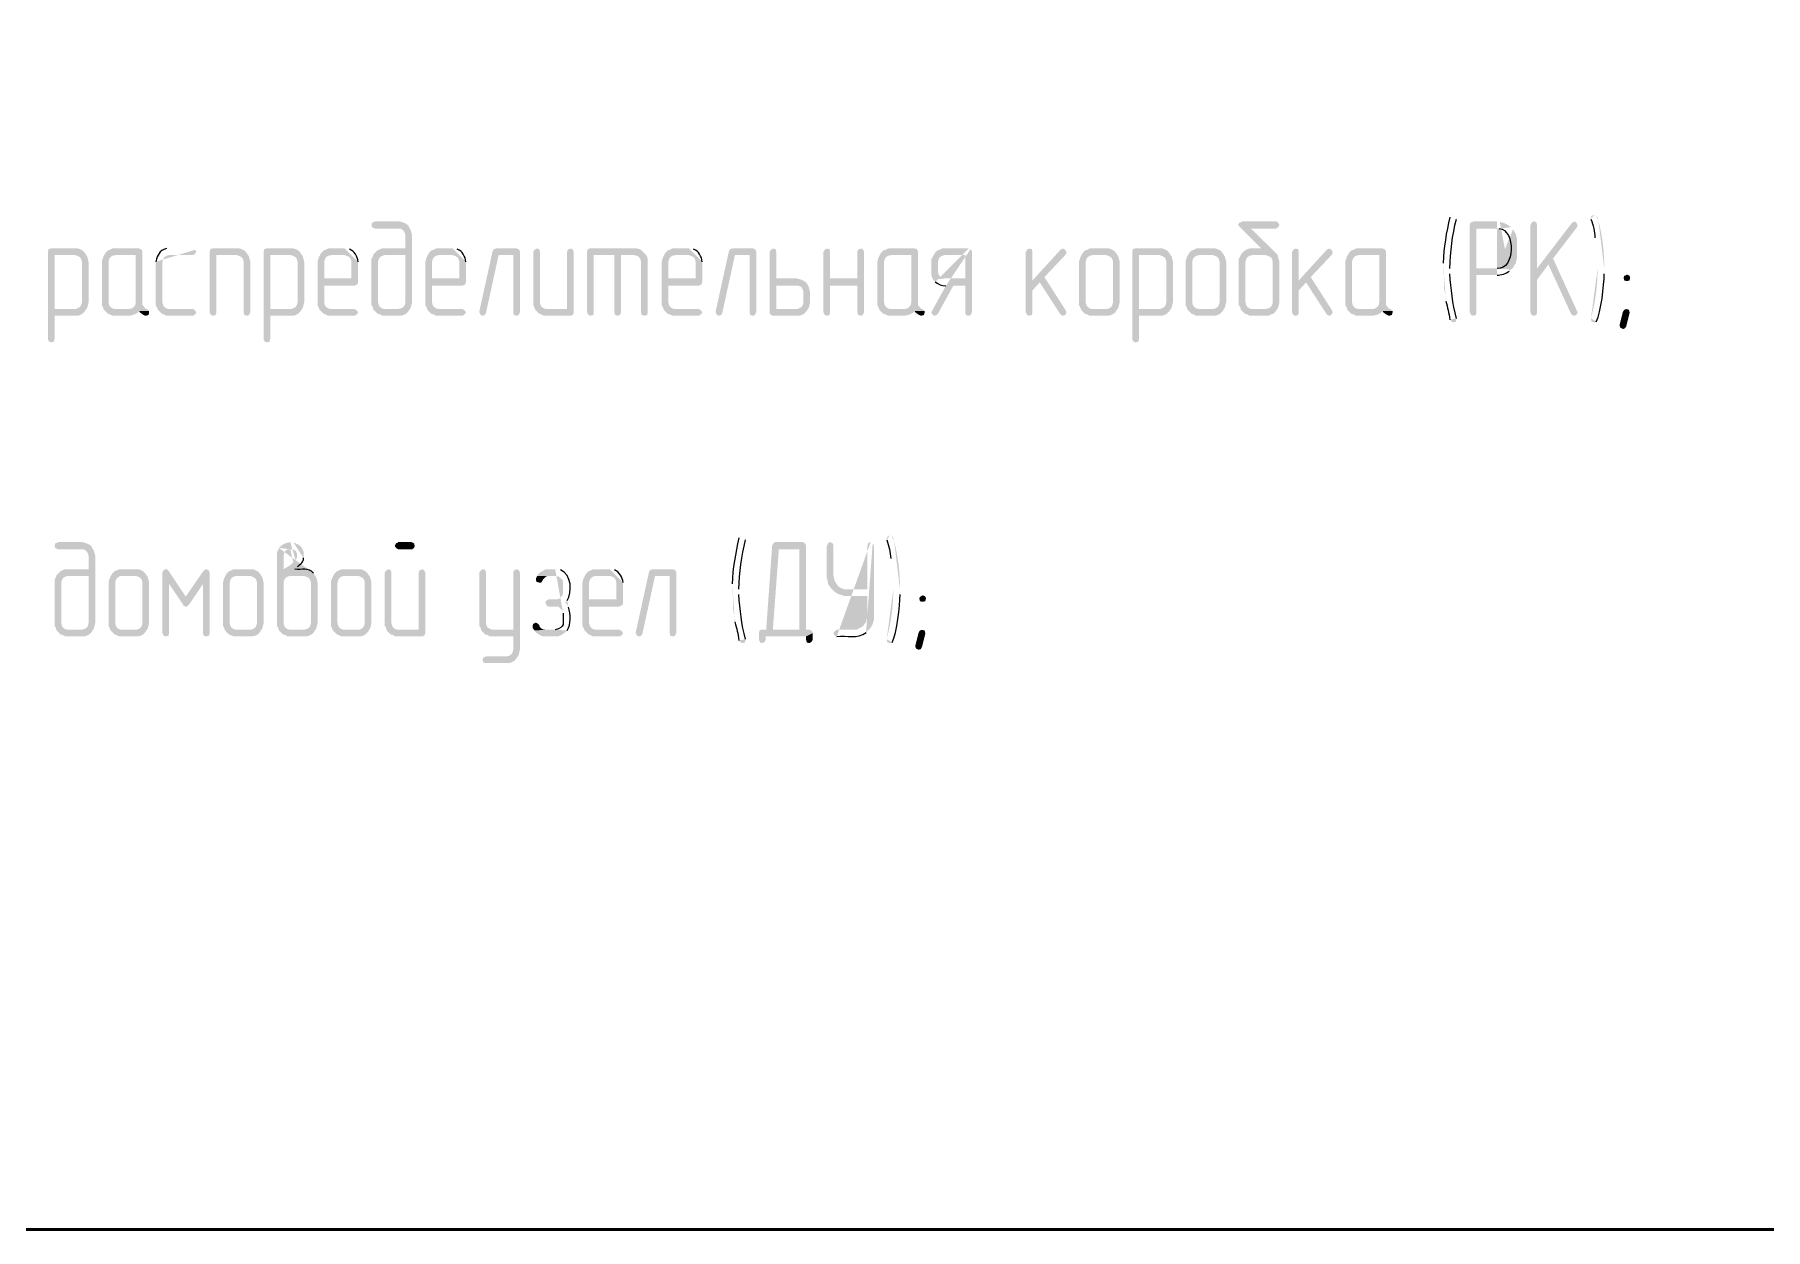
# Model space of a CAD drawing. Header units: millimetres. Extents: x -211 to 10565, y -2293 to 2244.
# Drawn here: x 4847.7 to 4902.7, y -767.1 to -729.1 of the extents above; entities that cross this region are included whole.
import ezdxf

# ---------------------------------------------------------------- set-up
doc = ezdxf.new("R2010")
doc.units = ezdxf.units.MM
doc.layers.add('PDF _Геометрия', color=7, linetype='Continuous')
doc.layers.add('PDF _Сплошная заливка', color=7, linetype='Continuous')

msp = doc.modelspace()

# ---------------------------------------------------------------- hatches: boundary and pattern name
at = {"layer": 'PDF _Сплошная заливка', "transparency": 33554559}
h = msp.add_hatch(color=256, dxfattribs=at)
h.paths.add_polyline_path([(4892.813, -734.87), (4892.75, -734.912), (4892.707, -734.955)], flags=0)
h.paths.add_polyline_path([(4892.496, -736.415), (4892.496, -736.584), (4892.517, -736.838), (4892.517, -737.198), (4892.559, -737.409), (4892.559, -737.451), (4892.58, -737.536), (4892.58, -737.621)], flags=0)
h.paths.add_polyline_path([(4892.707, -738.213), (4892.771, -738.277), (4892.813, -738.298), (4892.898, -738.277), (4892.919, -738.192), (4892.919, -738.171)], flags=0)
h.paths.add_polyline_path([(4892.707, -736.753), (4892.707, -736.584)], flags=0)
h.paths.add_polyline_path([(4892.919, -735.018), (4892.919, -734.976), (4892.898, -734.912)], flags=0)
h = msp.add_hatch(color=256, dxfattribs=at)
h.paths.add_polyline_path([(4897.299, -734.87), (4897.214, -734.912), (4897.193, -734.976), (4897.193, -735.018)], flags=0)
h.paths.add_polyline_path([(4897.32, -735.611), (4897.341, -735.695), (4897.362, -735.801)], flags=0)
h.paths.add_polyline_path([(4897.362, -735.801, 0.000994), (4897.405, -736.33)], flags=0)
h.paths.add_polyline_path([(4897.405, -736.33), (4897.405, -736.584)], flags=0)
h.paths.add_polyline_path([(4897.193, -738.171, 0.064629), (4897.405, -736.584)], flags=0)
h.paths.add_polyline_path([(4897.193, -738.171), (4897.193, -738.192), (4897.214, -738.277), (4897.299, -738.298), (4897.362, -738.277)], flags=0)
h.paths.add_polyline_path([(4897.616, -736.753), (4897.616, -736.584)], flags=0)
h.paths.add_polyline_path([(4897.616, -736.584, 0.064039), (4897.426, -735.039)], flags=0)
h.paths.add_polyline_path([(4897.426, -735.039), (4897.405, -734.955), (4897.341, -734.891)], flags=0)
for points in [[(4859.274, -735.082), (4858.533, -735.082), (4858.533, -735.103), (4858.448, -735.124), (4858.427, -735.208), (4858.448, -735.272), (4858.533, -735.314), (4859.358, -735.314), (4859.443, -735.378), (4859.485, -735.441), (4859.506, -735.526), (4859.506, -735.949), (4858.766, -735.949), (4858.702, -735.97), (4858.618, -736.013), (4858.491, -736.14), (4859.506, -736.161), (4859.506, -737.663), (4859.485, -737.748), (4859.443, -737.811), (4859.358, -737.854), (4859.274, -737.875), (4858.851, -737.875), (4858.491, -737.896), (4858.618, -738.023), (4858.702, -738.044), (4858.766, -738.086), (4859.38, -738.086), (4859.443, -738.065), (4859.528, -738.023), (4859.591, -737.959), (4859.676, -737.832), (4859.697, -737.748), (4859.718, -737.663), (4859.718, -735.526), (4859.697, -735.441), (4859.676, -735.357), (4859.633, -735.293), (4859.591, -735.208), (4859.528, -735.166), (4859.443, -735.124), (4859.38, -735.103)], [(4887.184, -735.082), (4886.105, -735.082), (4886.105, -735.103), (4886.02, -735.124), (4885.978, -735.187), (4885.999, -735.23), (4886.719, -735.949), (4886.338, -735.949), (4886.274, -735.97), (4886.19, -736.013), (4886.126, -736.076), (4886.063, -736.14), (4886.042, -736.203), (4885.999, -736.288), (4885.999, -737.748), (4886.042, -737.811), (4886.063, -737.896), (4886.423, -737.875), (4886.338, -737.854), (4886.274, -737.811), (4886.232, -737.748), (4886.211, -737.663), (4886.211, -736.372), (4886.232, -736.288), (4886.274, -736.224), (4886.338, -736.182), (4886.423, -736.161), (4886.846, -736.161), (4887.227, -736.14), (4887.163, -736.076), (4886.38, -735.314), (4887.184, -735.314), (4887.248, -735.272), (4887.29, -735.208), (4887.248, -735.124)], [(4895.373, -735.082), (4895.31, -735.124), (4895.268, -735.208), (4895.268, -737.98), (4895.31, -738.065), (4895.373, -738.086), (4895.458, -738.065), (4895.479, -737.98), (4895.479, -735.187), (4895.458, -735.124)], [(4896.664, -735.082), (4896.643, -735.103), (4896.58, -735.145), (4895.479, -736.584), (4895.479, -736.944), (4895.839, -736.457), (4895.987, -736.266), (4896.749, -735.272), (4896.77, -735.208), (4896.728, -735.124)], [(4849.011, -735.949), (4848.228, -735.949), (4848.164, -735.97), (4848.143, -736.055), (4848.143, -738.848), (4848.186, -738.912), (4848.249, -738.933), (4848.334, -738.912), (4848.355, -738.827), (4848.355, -738.086), (4849.096, -738.086), (4849.159, -738.065), (4849.244, -738.023), (4849.307, -737.959), (4849.349, -737.896), (4848.355, -737.875), (4848.355, -736.161), (4849.011, -736.161), (4849.349, -736.14), (4849.307, -736.076), (4849.244, -736.013), (4849.159, -735.97), (4849.096, -735.949)], [(4851.042, -735.949), (4850.196, -735.949), (4850.111, -735.991), (4850.048, -736.013), (4849.984, -736.076), (4849.942, -736.14), (4850.937, -736.161), (4850.937, -737.663), (4850.915, -737.748), (4850.873, -737.811), (4850.81, -737.854), (4850.725, -737.875), (4850.281, -737.875), (4851.296, -737.875), (4851.233, -737.854), (4851.19, -737.79), (4851.148, -737.748), (4851.148, -736.034), (4851.106, -735.97)], [(4854.153, -735.949), (4853.37, -735.949), (4853.306, -735.97), (4853.285, -736.055), (4853.285, -737.98), (4853.328, -738.065), (4853.391, -738.086), (4853.476, -738.065), (4853.497, -737.98), (4853.497, -736.161), (4854.153, -736.161), (4854.491, -736.14), (4854.449, -736.076), (4854.386, -736.013), (4854.301, -735.97), (4854.238, -735.949)], [(4855.867, -735.949), (4855.084, -735.949), (4855.02, -735.97), (4854.999, -736.055), (4854.999, -738.848), (4855.042, -738.912), (4855.105, -738.933), (4855.19, -738.912), (4855.211, -738.827), (4855.211, -738.086), (4855.952, -738.086), (4856.015, -738.065), (4856.1, -738.023), (4856.163, -737.959), (4856.205, -737.896), (4855.211, -737.875), (4855.211, -736.161), (4855.867, -736.161), (4856.205, -736.14), (4856.163, -736.076), (4856.1, -736.013), (4856.015, -735.97), (4855.952, -735.949)], [(4863.04, -735.949), (4862.384, -735.949), (4862.321, -735.97), (4862.278, -736.034), (4861.855, -737.959), (4861.855, -737.98), (4861.898, -738.065), (4861.961, -738.086), (4862.025, -738.065), (4862.067, -738.002), (4862.469, -736.161), (4862.934, -736.161), (4863.146, -736.055), (4863.146, -736.034), (4863.104, -735.97)], [(4863.146, -736.055), (4862.934, -736.161), (4862.934, -737.98), (4862.956, -738.065), (4863.04, -738.086), (4863.104, -738.065), (4863.146, -737.98)], [(4863.675, -735.949), (4863.612, -735.991), (4863.569, -736.055), (4863.569, -737.748), (4863.612, -737.832), (4863.633, -737.896), (4863.992, -737.875), (4863.908, -737.854), (4863.844, -737.811), (4863.802, -737.748), (4863.781, -737.663), (4863.781, -736.055), (4863.76, -735.97)], [(4864.754, -735.949), (4864.67, -735.991), (4864.648, -736.055), (4864.648, -737.875), (4863.992, -737.875), (4863.633, -737.896), (4863.76, -738.023), (4863.823, -738.044), (4863.908, -738.086), (4864.775, -738.086), (4864.839, -738.044), (4864.86, -737.98), (4864.86, -736.055), (4864.818, -735.97)], [(4866.786, -735.949), (4865.368, -735.949), (4865.304, -735.97), (4865.283, -736.055), (4865.283, -737.98), (4865.326, -738.065), (4865.389, -738.086), (4865.474, -738.065), (4865.495, -737.98), (4865.495, -736.161), (4866.786, -736.161), (4867.145, -736.14), (4867.082, -736.076), (4867.018, -736.013), (4866.955, -735.97), (4866.87, -735.949)], [(4870.552, -735.949), (4869.896, -735.949), (4869.833, -735.97), (4869.79, -736.034), (4869.367, -737.959), (4869.367, -737.98), (4869.41, -738.065), (4869.473, -738.086), (4869.537, -738.065), (4869.579, -738.002), (4869.981, -736.161), (4870.446, -736.161), (4870.658, -736.055), (4870.658, -736.034), (4870.616, -735.97)], [(4870.658, -736.055), (4870.446, -736.161), (4870.446, -737.98), (4870.468, -738.065), (4870.552, -738.086), (4870.616, -738.065), (4870.658, -737.98)], [(4871.187, -735.949), (4871.124, -735.991), (4871.081, -736.055), (4871.081, -738.002), (4871.124, -738.065), (4871.187, -738.086), (4872.012, -738.086), (4872.097, -738.065), (4872.182, -738.023), (4872.245, -737.959), (4872.287, -737.896), (4871.293, -737.875), (4871.293, -737.134), (4871.949, -737.134), (4872.287, -737.092), (4872.245, -737.028), (4872.182, -736.986), (4872.097, -736.944), (4872.033, -736.922), (4871.949, -736.901), (4871.293, -736.901), (4871.293, -736.055), (4871.272, -735.97)], [(4872.901, -735.949), (4872.838, -735.991), (4872.795, -736.055), (4872.795, -737.98), (4872.838, -738.065), (4872.901, -738.086), (4872.986, -738.065), (4873.007, -737.98), (4873.007, -737.134), (4873.874, -737.134), (4873.007, -736.901), (4873.007, -736.055), (4872.986, -735.97)], [(4873.98, -735.949), (4873.896, -735.991), (4873.874, -736.055), (4873.874, -736.901), (4873.007, -736.901), (4873.874, -737.134), (4873.874, -737.98), (4873.896, -738.065), (4873.98, -738.086), (4874.044, -738.065), (4874.086, -737.98), (4874.086, -736.055), (4874.044, -735.97)], [(4875.694, -735.949), (4874.848, -735.949), (4874.763, -735.991), (4874.7, -736.013), (4874.636, -736.076), (4874.594, -736.14), (4875.588, -736.161), (4875.588, -737.663), (4875.567, -737.748), (4875.525, -737.811), (4875.461, -737.854), (4875.377, -737.875), (4874.932, -737.875), (4875.948, -737.875), (4875.885, -737.854), (4875.842, -737.79), (4875.8, -737.748), (4875.8, -736.034), (4875.758, -735.97)], [(4879.334, -735.949), (4879.27, -735.991), (4879.228, -736.055), (4879.228, -737.98), (4879.27, -738.065), (4879.334, -738.086), (4879.418, -738.065), (4879.44, -737.98), (4879.44, -737.282), (4879.672, -737.028), (4879.44, -736.965), (4879.44, -736.055), (4879.418, -735.97)], [(4880.413, -735.949), (4880.328, -735.991), (4879.44, -736.965), (4879.672, -737.028), (4880.328, -738.044), (4880.349, -738.065), (4880.413, -738.086), (4880.476, -738.065), (4880.519, -737.98), (4880.498, -737.917), (4879.82, -736.859), (4880.498, -736.14), (4880.519, -736.055), (4880.476, -735.991)], [(4881.788, -735.949), (4881.259, -735.949), (4881.175, -735.991), (4881.111, -736.013), (4881.048, -736.076), (4881.005, -736.14), (4881.788, -736.161), (4881.852, -736.182), (4881.937, -736.224), (4881.979, -736.288), (4882, -736.372), (4882, -737.663), (4881.979, -737.748), (4881.937, -737.811), (4881.873, -737.854), (4881.788, -737.875), (4881.344, -737.875), (4880.984, -737.896), (4881.111, -738.023), (4881.175, -738.044), (4881.259, -738.086), (4881.852, -738.086), (4881.937, -738.065), (4882.021, -738.023), (4882.085, -737.959), (4882.169, -737.832), (4882.212, -737.663), (4882.212, -736.372), (4882.169, -736.203), (4882.085, -736.076), (4882.021, -736.013), (4881.937, -735.97), (4881.873, -735.949)], [(4883.481, -735.949), (4882.698, -735.949), (4882.635, -735.97), (4882.614, -736.055), (4882.614, -738.848), (4882.656, -738.912), (4882.719, -738.933), (4882.804, -738.912), (4882.825, -738.827), (4882.825, -738.086), (4883.566, -738.086), (4883.629, -738.065), (4883.714, -738.023), (4883.777, -737.959), (4883.82, -737.896), (4882.825, -737.875), (4882.825, -736.161), (4883.481, -736.161), (4883.82, -736.14), (4883.777, -736.076), (4883.714, -736.013), (4883.629, -735.97), (4883.566, -735.949)], [(4885.174, -735.949), (4884.645, -735.949), (4884.56, -735.991), (4884.497, -736.013), (4884.433, -736.076), (4884.391, -736.14), (4885.174, -736.161), (4885.238, -736.182), (4885.322, -736.224), (4885.365, -736.288), (4885.386, -736.372), (4885.386, -737.663), (4885.365, -737.748), (4885.322, -737.811), (4885.259, -737.854), (4885.174, -737.875), (4884.73, -737.875), (4884.37, -737.896), (4884.497, -738.023), (4884.56, -738.044), (4884.645, -738.086), (4885.238, -738.086), (4885.322, -738.065), (4885.407, -738.023), (4885.47, -737.959), (4885.555, -737.832), (4885.576, -737.748), (4885.597, -737.663), (4885.597, -736.372), (4885.555, -736.203), (4885.47, -736.076), (4885.407, -736.013), (4885.322, -735.97), (4885.259, -735.949)], [(4887.798, -735.949), (4887.734, -735.991), (4887.692, -736.055), (4887.692, -737.98), (4887.734, -738.065), (4887.798, -738.086), (4887.883, -738.065), (4887.904, -737.98), (4887.904, -737.282), (4888.137, -737.028), (4887.904, -736.965), (4887.904, -736.055), (4887.883, -735.97)], [(4888.877, -735.949), (4888.793, -735.991), (4887.904, -736.965), (4888.137, -737.028), (4888.793, -738.044), (4888.814, -738.065), (4888.877, -738.086), (4888.941, -738.065), (4888.983, -737.98), (4888.962, -737.917), (4888.285, -736.859), (4888.962, -736.14), (4888.983, -736.055), (4888.941, -735.991)], [(4890.57, -735.949), (4889.724, -735.949), (4889.639, -735.991), (4889.575, -736.013), (4889.512, -736.076), (4889.47, -736.14), (4890.464, -736.161), (4890.464, -737.663), (4890.443, -737.748), (4890.401, -737.811), (4890.337, -737.854), (4890.253, -737.875), (4889.808, -737.875), (4890.824, -737.875), (4890.76, -737.854), (4890.718, -737.79), (4890.676, -737.748), (4890.676, -736.034), (4890.633, -735.97)], [(4849.349, -736.14), (4849.011, -736.161), (4849.074, -736.182), (4849.159, -736.224), (4849.201, -736.288), (4849.223, -736.372), (4849.223, -737.663), (4849.201, -737.748), (4849.159, -737.811), (4849.074, -737.854), (4849.011, -737.875), (4848.355, -737.875), (4849.349, -737.896), (4849.392, -737.832), (4849.434, -737.663), (4849.434, -736.372), (4849.392, -736.203)], [(4849.942, -736.14), (4849.9, -736.224), (4849.878, -736.288), (4849.857, -736.372), (4849.857, -737.748), (4849.9, -737.832), (4849.921, -737.896), (4850.048, -738.023), (4850.111, -738.044), (4850.196, -738.086), (4850.746, -738.086), (4850.831, -738.065), (4850.894, -738.044), (4850.979, -738.002), (4851.042, -737.938), (4851.36, -737.938), (4851.296, -737.875), (4850.281, -737.875), (4850.196, -737.854), (4850.132, -737.811), (4850.09, -737.748), (4850.069, -737.663), (4850.069, -736.372), (4850.09, -736.288), (4850.132, -736.224), (4850.196, -736.182), (4850.281, -736.161), (4850.937, -736.161)], [(4854.491, -736.14), (4854.153, -736.161), (4854.216, -736.182), (4854.301, -736.224), (4854.343, -736.288), (4854.364, -736.372), (4854.364, -737.98), (4854.386, -738.065), (4854.47, -738.086), (4854.534, -738.065), (4854.576, -737.98), (4854.576, -736.372), (4854.534, -736.203)], [(4856.205, -736.14), (4855.867, -736.161), (4855.93, -736.182), (4856.015, -736.224), (4856.057, -736.288), (4856.078, -736.372), (4856.078, -737.663), (4856.057, -737.748), (4856.015, -737.811), (4855.93, -737.854), (4855.867, -737.875), (4855.211, -737.875), (4856.205, -737.896), (4856.248, -737.832), (4856.29, -737.663), (4856.29, -736.372), (4856.248, -736.203)], [(4856.798, -736.14), (4856.756, -736.224), (4856.734, -736.288), (4856.713, -736.372), (4856.713, -737.748), (4856.756, -737.832), (4856.777, -737.896), (4856.904, -738.023), (4856.967, -738.044), (4857.052, -738.086), (4857.898, -738.086), (4857.962, -738.044), (4858.004, -737.98), (4857.962, -737.917), (4857.898, -737.875), (4857.137, -737.875), (4857.052, -737.854), (4856.988, -737.811), (4856.946, -737.748), (4856.925, -737.663), (4856.925, -737.134), (4857.898, -737.134), (4857.919, -737.113), (4857.983, -737.092), (4858.004, -737.007), (4856.925, -736.901), (4856.925, -736.372), (4856.946, -736.288), (4856.988, -736.224), (4857.052, -736.182), (4857.137, -736.161), (4857.581, -736.161)], [(4858.491, -736.14), (4858.47, -736.203), (4858.427, -736.288), (4858.427, -737.748), (4858.47, -737.811), (4858.491, -737.896), (4858.851, -737.875), (4858.766, -737.854), (4858.702, -737.811), (4858.66, -737.748), (4858.639, -737.663), (4858.639, -736.372), (4858.66, -736.288), (4858.702, -736.224), (4858.766, -736.182), (4858.851, -736.161), (4859.506, -736.161)], [(4860.226, -736.14), (4860.184, -736.224), (4860.162, -736.288), (4860.141, -736.372), (4860.141, -737.748), (4860.184, -737.832), (4860.205, -737.896), (4860.332, -738.023), (4860.395, -738.044), (4860.48, -738.086), (4861.326, -738.086), (4861.39, -738.044), (4861.432, -737.98), (4861.39, -737.917), (4861.326, -737.875), (4860.564, -737.875), (4860.48, -737.854), (4860.416, -737.811), (4860.374, -737.748), (4860.353, -737.663), (4860.353, -737.134), (4861.326, -737.134), (4861.347, -737.113), (4861.411, -737.092), (4861.432, -737.007), (4860.353, -736.901), (4860.353, -736.372), (4860.374, -736.288), (4860.416, -736.224), (4860.48, -736.182), (4860.564, -736.161), (4861.009, -736.161)], [(4866.362, -736.161), (4866.151, -736.161), (4866.151, -737.98), (4866.172, -738.065), (4866.257, -738.086), (4866.32, -738.065), (4866.362, -737.98)], [(4867.145, -736.14), (4866.786, -736.161), (4866.87, -736.182), (4866.934, -736.224), (4866.976, -736.288), (4866.997, -736.372), (4866.997, -737.98), (4867.018, -738.065), (4867.103, -738.086), (4867.188, -738.065), (4867.209, -737.98), (4867.209, -736.288), (4867.188, -736.203)], [(4867.738, -736.14), (4867.696, -736.224), (4867.674, -736.288), (4867.653, -736.372), (4867.653, -737.748), (4867.696, -737.832), (4867.717, -737.896), (4867.844, -738.023), (4867.907, -738.044), (4867.992, -738.086), (4868.838, -738.086), (4868.902, -738.044), (4868.944, -737.98), (4868.902, -737.917), (4868.838, -737.875), (4868.076, -737.875), (4867.992, -737.854), (4867.928, -737.811), (4867.886, -737.748), (4867.865, -737.663), (4867.865, -737.134), (4868.838, -737.134), (4868.859, -737.113), (4868.923, -737.092), (4868.944, -737.007), (4867.865, -736.901), (4867.865, -736.372), (4867.886, -736.288), (4867.928, -736.224), (4867.992, -736.182), (4868.076, -736.161), (4868.521, -736.161)], [(4874.594, -736.14), (4874.552, -736.224), (4874.53, -736.288), (4874.509, -736.372), (4874.509, -737.748), (4874.552, -737.832), (4874.573, -737.896), (4874.7, -738.023), (4874.763, -738.044), (4874.848, -738.086), (4875.398, -738.086), (4875.483, -738.065), (4875.546, -738.044), (4875.631, -738.002), (4875.694, -737.938), (4876.012, -737.938), (4875.948, -737.875), (4874.932, -737.875), (4874.848, -737.854), (4874.784, -737.811), (4874.742, -737.748), (4874.721, -737.663), (4874.721, -736.372), (4874.742, -736.288), (4874.784, -736.224), (4874.848, -736.182), (4874.932, -736.161), (4875.588, -736.161)], [(4876.308, -736.14), (4876.266, -736.224), (4876.223, -736.288), (4876.223, -736.774), (4876.244, -736.859), (4876.287, -736.944), (4876.646, -736.901), (4876.562, -736.901), (4876.498, -736.838), (4876.456, -736.774), (4876.435, -736.69), (4876.435, -736.372), (4876.456, -736.288), (4876.498, -736.224), (4876.562, -736.182), (4876.646, -736.161), (4877.302, -736.161)], [(4881.005, -736.14), (4880.963, -736.224), (4880.942, -736.288), (4880.921, -736.372), (4880.921, -737.748), (4880.963, -737.832), (4880.984, -737.896), (4881.344, -737.875), (4881.259, -737.854), (4881.196, -737.811), (4881.154, -737.748), (4881.132, -737.663), (4881.132, -736.372), (4881.154, -736.288), (4881.196, -736.224), (4881.259, -736.182), (4881.344, -736.161), (4881.788, -736.161)], [(4883.82, -736.14), (4883.481, -736.161), (4883.545, -736.182), (4883.629, -736.224), (4883.672, -736.288), (4883.693, -736.372), (4883.693, -737.663), (4883.672, -737.748), (4883.629, -737.811), (4883.545, -737.854), (4883.481, -737.875), (4882.825, -737.875), (4883.82, -737.896), (4883.862, -737.832), (4883.904, -737.663), (4883.904, -736.372), (4883.862, -736.203)], [(4884.391, -736.14), (4884.349, -736.224), (4884.328, -736.288), (4884.306, -736.372), (4884.306, -737.748), (4884.349, -737.832), (4884.37, -737.896), (4884.73, -737.875), (4884.645, -737.854), (4884.582, -737.811), (4884.539, -737.748), (4884.518, -737.663), (4884.518, -736.372), (4884.539, -736.288), (4884.582, -736.224), (4884.645, -736.182), (4884.73, -736.161), (4885.174, -736.161)], [(4887.227, -736.14), (4886.846, -736.161), (4886.93, -736.182), (4887.015, -736.224), (4887.057, -736.288), (4887.079, -736.372), (4887.079, -737.663), (4887.057, -737.748), (4887.015, -737.811), (4886.93, -737.854), (4886.846, -737.875), (4886.423, -737.875), (4886.063, -737.896), (4886.126, -737.959), (4886.19, -738.023), (4886.274, -738.044), (4886.338, -738.086), (4886.952, -738.086), (4887.015, -738.044), (4887.1, -738.023), (4887.163, -737.959), (4887.248, -737.832), (4887.29, -737.663), (4887.29, -736.372), (4887.269, -736.309), (4887.248, -736.224)], [(4889.47, -736.14), (4889.427, -736.224), (4889.406, -736.288), (4889.385, -736.372), (4889.385, -737.748), (4889.427, -737.832), (4889.448, -737.896), (4889.575, -738.023), (4889.639, -738.044), (4889.724, -738.086), (4890.274, -738.086), (4890.358, -738.065), (4890.422, -738.044), (4890.506, -738.002), (4890.57, -737.938), (4890.887, -737.938), (4890.824, -737.875), (4889.808, -737.875), (4889.724, -737.854), (4889.66, -737.811), (4889.618, -737.748), (4889.597, -737.663), (4889.597, -736.372), (4889.618, -736.288), (4889.66, -736.224), (4889.724, -736.182), (4889.808, -736.161), (4890.464, -736.161)], [(4895.987, -736.266), (4895.839, -736.457), (4896.558, -738.023), (4896.601, -738.065), (4896.664, -738.086), (4896.728, -738.065), (4896.77, -737.98), (4896.77, -737.959), (4896.749, -737.938)], [(4872.287, -737.092), (4871.949, -737.134), (4872.012, -737.134), (4872.097, -737.176), (4872.139, -737.261), (4872.16, -737.346), (4872.16, -737.663), (4872.139, -737.748), (4872.097, -737.811), (4872.012, -737.854), (4871.949, -737.875), (4871.293, -737.875), (4872.287, -737.896), (4872.33, -737.832), (4872.351, -737.748), (4872.372, -737.663), (4872.372, -737.346), (4872.351, -737.261), (4872.33, -737.176)], [(4876.689, -737.134), (4876.244, -737.938), (4876.223, -737.98), (4876.266, -738.065), (4876.329, -738.086), (4876.392, -738.065), (4876.435, -738.023), (4876.922, -737.134), (4877.302, -737.134)], [(4898.336, -736.774), (4898.272, -736.817), (4898.251, -736.817), (4898.23, -736.88), (4898.251, -736.965), (4898.336, -736.986), (4898.42, -736.965), (4898.442, -736.88), (4898.42, -736.817)], [(4851.36, -737.938), (4851.042, -737.938), (4851.063, -737.98), (4851.127, -738.023), (4851.148, -738.044), (4851.233, -738.086), (4851.254, -738.086), (4851.339, -738.065), (4851.36, -737.98)], [(4876.012, -737.938), (4875.694, -737.938), (4875.715, -737.98), (4875.779, -738.023), (4875.8, -738.044), (4875.885, -738.086), (4875.906, -738.086), (4875.99, -738.065), (4876.012, -737.98)], [(4890.887, -737.938), (4890.57, -737.938), (4890.591, -737.98), (4890.655, -738.023), (4890.676, -738.044), (4890.76, -738.086), (4890.782, -738.086), (4890.866, -738.065), (4890.887, -737.98)], [(4898.315, -737.875), (4898.251, -737.896), (4898.209, -737.959), (4898.103, -738.383), (4898.103, -738.404), (4898.124, -738.467), (4898.209, -738.51), (4898.272, -738.488), (4898.315, -738.425), (4898.42, -738.002), (4898.42, -737.98), (4898.399, -737.896)], [(4849.201, -745.281), (4848.461, -745.281), (4848.461, -745.302), (4848.376, -745.323), (4848.355, -745.408), (4848.376, -745.471), (4848.461, -745.514), (4849.286, -745.514), (4849.371, -745.577), (4849.413, -745.641), (4849.434, -745.725), (4849.434, -746.148), (4848.693, -746.148), (4848.63, -746.17), (4848.545, -746.212), (4848.482, -746.275), (4848.418, -746.339), (4849.434, -746.36), (4849.434, -747.862), (4849.413, -747.947), (4849.371, -748.011), (4849.286, -748.053), (4849.201, -748.074), (4848.778, -748.074), (4848.418, -748.095), (4848.482, -748.159), (4848.545, -748.222), (4848.63, -748.243), (4848.693, -748.286), (4849.307, -748.286), (4849.371, -748.264), (4849.455, -748.222), (4849.519, -748.159), (4849.603, -748.032), (4849.646, -747.862), (4849.646, -745.725), (4849.625, -745.641), (4849.603, -745.556), (4849.561, -745.492), (4849.519, -745.408), (4849.455, -745.365), (4849.371, -745.323), (4849.307, -745.302)], [(4859.697, -745.281), (4859.274, -745.281), (4859.274, -745.302), (4859.21, -745.323), (4859.168, -745.408), (4859.21, -745.471), (4859.274, -745.514), (4859.718, -745.514), (4859.782, -745.471), (4859.803, -745.408), (4859.782, -745.323)], [(4872.245, -745.408), (4872.033, -745.514), (4872.033, -748.074), (4870.827, -748.074), (4870.764, -748.095), (4870.743, -748.18), (4870.743, -748.391), (4870.785, -748.476), (4870.848, -748.497), (4870.933, -748.455), (4870.954, -748.391), (4870.954, -748.286), (4872.245, -748.286), (4872.457, -748.18), (4872.457, -748.159), (4872.414, -748.095), (4872.351, -748.074), (4872.245, -748.074)], [(4872.139, -745.281), (4871.272, -745.281), (4871.229, -745.302), (4871.208, -745.323), (4871.166, -745.387), (4870.975, -748.074), (4871.187, -748.074), (4871.377, -745.514), (4872.033, -745.514), (4872.245, -745.408), (4872.245, -745.387), (4872.203, -745.323)], [(4873.007, -745.281), (4872.943, -745.323), (4872.901, -745.408), (4872.901, -746.424), (4872.922, -746.487), (4872.943, -746.614), (4873.028, -746.741), (4873.091, -746.804), (4873.536, -746.783), (4873.451, -746.783), (4873.388, -746.762), (4873.303, -746.72), (4873.24, -746.656), (4873.155, -746.529), (4873.113, -746.36), (4873.113, -745.387), (4873.091, -745.323)], [(4848.418, -746.339), (4848.397, -746.402), (4848.355, -746.487), (4848.355, -747.947), (4848.397, -748.011), (4848.418, -748.095), (4848.778, -748.074), (4848.693, -748.053), (4848.63, -748.011), (4848.588, -747.947), (4848.567, -747.862), (4848.567, -746.572), (4848.588, -746.487), (4848.63, -746.424), (4848.693, -746.381), (4848.778, -746.36), (4849.434, -746.36)], [(4850.154, -746.339), (4850.111, -746.424), (4850.09, -746.487), (4850.069, -746.572), (4850.069, -747.947), (4850.111, -748.032), (4850.132, -748.095), (4850.492, -748.074), (4850.407, -748.053), (4850.344, -748.011), (4850.302, -747.947), (4850.281, -747.862), (4850.281, -746.572), (4850.302, -746.487), (4850.344, -746.424), (4850.407, -746.381), (4850.492, -746.36), (4850.937, -746.36)], [(4850.937, -746.148), (4850.407, -746.148), (4850.323, -746.191), (4850.259, -746.212), (4850.196, -746.275), (4850.154, -746.339), (4850.937, -746.36), (4851, -746.381), (4851.085, -746.424), (4851.127, -746.487), (4851.148, -746.572), (4851.148, -747.862), (4851.127, -747.947), (4851.085, -748.011), (4851.021, -748.053), (4850.937, -748.074), (4850.492, -748.074), (4850.132, -748.095), (4850.196, -748.159), (4850.259, -748.222), (4850.323, -748.243), (4850.407, -748.286), (4851, -748.286), (4851.085, -748.264), (4851.169, -748.222), (4851.233, -748.159), (4851.317, -748.032), (4851.36, -747.862), (4851.36, -746.572), (4851.317, -746.402), (4851.233, -746.275), (4851.169, -746.212), (4851.085, -746.17), (4851.021, -746.148)], [(4851.889, -746.148), (4851.825, -746.17), (4851.783, -746.254), (4851.995, -746.614), (4852.439, -747.27), (4852.524, -747.016), (4851.973, -746.191), (4851.931, -746.148)], [(4851.783, -746.254), (4851.783, -748.18), (4851.825, -748.264), (4851.889, -748.286), (4851.973, -748.264), (4851.995, -748.18), (4851.995, -746.614)], [(4853.18, -746.148), (4853.158, -746.148), (4853.095, -746.191), (4852.524, -747.016), (4852.439, -747.27), (4852.46, -747.312), (4852.524, -747.333), (4852.566, -747.333), (4852.629, -747.27), (4853.074, -746.614), (4853.285, -746.254), (4853.243, -746.17)], [(4853.285, -746.254), (4853.074, -746.614), (4853.074, -748.18), (4853.095, -748.264), (4853.18, -748.286), (4853.243, -748.264), (4853.264, -748.264), (4853.285, -748.18)], [(4853.793, -746.339), (4853.751, -746.424), (4853.73, -746.487), (4853.709, -746.572), (4853.709, -747.947), (4853.751, -748.032), (4853.772, -748.095), (4854.132, -748.074), (4854.047, -748.053), (4853.984, -748.011), (4853.941, -747.947), (4853.92, -747.862), (4853.92, -746.572), (4853.941, -746.487), (4853.984, -746.424), (4854.047, -746.381), (4854.132, -746.36), (4854.576, -746.36)], [(4854.576, -746.148), (4854.047, -746.148), (4853.962, -746.191), (4853.899, -746.212), (4853.835, -746.275), (4853.793, -746.339), (4854.576, -746.36), (4854.64, -746.381), (4854.724, -746.424), (4854.767, -746.487), (4854.788, -746.572), (4854.788, -747.862), (4854.767, -747.947), (4854.724, -748.011), (4854.661, -748.053), (4854.576, -748.074), (4854.132, -748.074), (4853.772, -748.095), (4853.835, -748.159), (4853.899, -748.222), (4853.962, -748.243), (4854.047, -748.286), (4854.64, -748.286), (4854.724, -748.264), (4854.809, -748.222), (4854.872, -748.159), (4854.957, -748.032), (4854.999, -747.862), (4854.999, -746.572), (4854.957, -746.402), (4854.872, -746.275), (4854.809, -746.212), (4854.724, -746.17), (4854.661, -746.148)], [(4856.629, -746.339), (4856.269, -746.36), (4856.354, -746.381), (4856.438, -746.424), (4856.481, -746.487), (4856.502, -746.572), (4856.502, -747.862), (4856.481, -747.947), (4856.438, -748.011), (4856.354, -748.053), (4856.269, -748.074), (4855.846, -748.074), (4855.486, -748.095), (4855.613, -748.222), (4855.698, -748.243), (4855.761, -748.286), (4856.375, -748.286), (4856.438, -748.264), (4856.523, -748.222), (4856.586, -748.159), (4856.671, -748.032), (4856.713, -747.862), (4856.713, -746.572), (4856.671, -746.402)], [(4857.221, -746.339), (4857.179, -746.424), (4857.158, -746.487), (4857.137, -746.572), (4857.137, -747.947), (4857.179, -748.032), (4857.2, -748.095), (4857.56, -748.074), (4857.475, -748.053), (4857.412, -748.011), (4857.369, -747.947), (4857.348, -747.862), (4857.348, -746.572), (4857.369, -746.487), (4857.412, -746.424), (4857.475, -746.381), (4857.56, -746.36), (4858.004, -746.36)], [(4858.004, -746.148), (4857.475, -746.148), (4857.39, -746.191), (4857.327, -746.212), (4857.263, -746.275), (4857.221, -746.339), (4858.004, -746.36), (4858.068, -746.381), (4858.152, -746.424), (4858.195, -746.487), (4858.216, -746.572), (4858.216, -747.862), (4858.195, -747.947), (4858.152, -748.011), (4858.089, -748.053), (4858.004, -748.074), (4857.56, -748.074), (4857.2, -748.095), (4857.327, -748.222), (4857.39, -748.243), (4857.475, -748.286), (4858.068, -748.286), (4858.152, -748.264), (4858.237, -748.222), (4858.3, -748.159), (4858.385, -748.032), (4858.427, -747.862), (4858.427, -746.572), (4858.385, -746.402), (4858.3, -746.275), (4858.237, -746.212), (4858.152, -746.17), (4858.089, -746.148)], [(4858.956, -746.148), (4858.893, -746.191), (4858.851, -746.254), (4858.851, -747.947), (4858.893, -748.011), (4858.914, -748.095), (4859.274, -748.074), (4859.189, -748.053), (4859.126, -748.011), (4859.083, -747.947), (4859.062, -747.862), (4859.062, -746.254), (4859.041, -746.17)], [(4860.035, -746.148), (4859.951, -746.191), (4859.93, -746.254), (4859.93, -748.074), (4859.274, -748.074), (4858.914, -748.095), (4859.041, -748.222), (4859.126, -748.243), (4859.189, -748.286), (4860.057, -748.286), (4860.12, -748.243), (4860.141, -748.18), (4860.141, -746.254), (4860.099, -746.17)], [(4861.961, -746.148), (4861.898, -746.191), (4861.855, -746.254), (4861.855, -747.947), (4861.898, -748.011), (4861.919, -748.095), (4862.278, -748.074), (4862.215, -748.053), (4862.13, -748.011), (4862.088, -747.947), (4862.067, -747.862), (4862.067, -746.254), (4862.046, -746.17)], [(4863.04, -746.148), (4862.956, -746.191), (4862.934, -746.254), (4862.934, -748.074), (4862.278, -748.074), (4861.919, -748.095), (4862.046, -748.222), (4862.13, -748.243), (4862.194, -748.286), (4862.934, -748.286), (4862.934, -748.709), (4862.913, -748.793), (4862.871, -748.857), (4862.808, -748.899), (4862.723, -748.92), (4862.067, -748.92), (4861.982, -748.963), (4861.961, -749.026), (4861.982, -749.111), (4862.067, -749.132), (4862.808, -749.132), (4862.871, -749.111), (4862.956, -749.069), (4863.019, -749.005), (4863.104, -748.878), (4863.146, -748.709), (4863.146, -746.254), (4863.104, -746.17)], [(4863.696, -746.36), (4863.654, -746.445), (4863.654, -746.487), (4863.675, -746.55), (4863.76, -746.572), (4863.823, -746.572), (4863.866, -746.508), (4863.887, -746.466), (4863.95, -746.402), (4863.971, -746.381), (4864.056, -746.36), (4864.268, -746.36)], [(4865.22, -746.339), (4865.177, -746.424), (4865.156, -746.487), (4865.135, -746.572), (4865.135, -747.947), (4865.177, -748.032), (4865.199, -748.095), (4865.326, -748.222), (4865.389, -748.243), (4865.474, -748.286), (4866.32, -748.286), (4866.384, -748.243), (4866.426, -748.18), (4866.384, -748.116), (4866.32, -748.074), (4865.558, -748.074), (4865.474, -748.053), (4865.41, -748.011), (4865.368, -747.947), (4865.347, -747.862), (4865.347, -747.333), (4866.32, -747.333), (4866.341, -747.312), (4866.405, -747.291), (4866.426, -747.206), (4865.347, -747.101), (4865.347, -746.572), (4865.368, -746.487), (4865.41, -746.424), (4865.474, -746.381), (4865.558, -746.36), (4866.003, -746.36)], [(4868.013, -746.148), (4867.357, -746.148), (4867.294, -746.17), (4867.251, -746.233), (4866.828, -748.159), (4866.828, -748.18), (4866.87, -748.264), (4866.934, -748.286), (4866.997, -748.264), (4867.04, -748.201), (4867.442, -746.36), (4867.907, -746.36), (4868.119, -746.254), (4868.119, -746.233), (4868.076, -746.17)], [(4868.119, -746.254), (4867.907, -746.36), (4867.907, -748.18), (4867.928, -748.264), (4868.013, -748.286), (4868.076, -748.264), (4868.119, -748.18)], [(4875.948, -746.974), (4875.885, -747.016), (4875.863, -747.016), (4875.842, -747.079), (4875.863, -747.164), (4875.948, -747.185), (4876.033, -747.164), (4876.054, -747.079), (4876.033, -747.016)], [(4863.654, -747.841), (4863.569, -747.884), (4863.548, -747.947), (4863.548, -748.011), (4863.612, -748.095), (4863.95, -748.074), (4863.908, -748.074), (4863.823, -748.032), (4863.781, -747.989), (4863.76, -747.926), (4863.717, -747.884)], [(4872.457, -748.18), (4872.245, -748.286), (4872.245, -748.391), (4872.266, -748.476), (4872.351, -748.497), (4872.414, -748.455), (4872.457, -748.391)], [(4875.927, -748.074), (4875.863, -748.095), (4875.821, -748.159), (4875.715, -748.582), (4875.715, -748.603), (4875.737, -748.667), (4875.821, -748.709), (4875.885, -748.688), (4875.927, -748.624), (4876.033, -748.201), (4876.033, -748.18), (4876.012, -748.095)]]:
    msp.add_hatch(color=256, dxfattribs=at).paths.add_polyline_path(points)
h = msp.add_hatch(color=256, dxfattribs=at)
h.paths.add_polyline_path([(4894.21, -735.082), (4893.448, -735.082), (4893.427, -735.103), (4893.363, -735.124), (4893.342, -735.208), (4893.342, -737.98), (4893.384, -738.065), (4893.448, -738.086), (4893.532, -738.065), (4893.554, -737.98), (4893.554, -736.796), (4894.21, -736.796)], flags=0)
h.paths.add_polyline_path([(4894.59, -736.669), (4894.654, -736.605), (4893.554, -736.584), (4893.554, -735.314), (4894.21, -735.314), (4894.654, -735.272), (4894.59, -735.23), (4894.527, -735.187), (4894.442, -735.145), (4894.379, -735.124), (4894.294, -735.103)], flags=0)
h = msp.add_hatch(color=256, dxfattribs=at)
h.paths.add_polyline_path([(4894.654, -735.272), (4894.21, -735.314), (4894.273, -735.314)], flags=0)
h.paths.add_polyline_path([(4894.21, -736.584), (4893.554, -736.584), (4894.654, -736.605), (4894.717, -736.563), (4894.76, -736.478), (4894.802, -736.415), (4894.844, -736.245), (4894.844, -735.653), (4894.802, -735.484), (4894.76, -735.42), (4894.717, -735.335)], flags=0)
h = msp.add_hatch(color=256, dxfattribs=at)
h.paths.add_polyline_path([(4852.756, -735.949), (4851.91, -735.949)], flags=0)
h.paths.add_polyline_path([(4851.571, -736.372), (4851.571, -737.748), (4851.614, -737.832), (4851.635, -737.896), (4851.698, -737.959), (4851.762, -738.023), (4851.825, -738.044), (4851.91, -738.086), (4852.756, -738.086), (4852.82, -738.044), (4852.862, -737.98), (4852.82, -737.917), (4852.756, -737.875), (4851.995, -737.875), (4851.91, -737.854), (4851.846, -737.811), (4851.804, -737.748), (4851.783, -737.663), (4851.783, -736.372), (4851.804, -736.288), (4851.846, -736.224), (4851.91, -736.182), (4851.995, -736.161), (4852.756, -736.161), (4852.82, -736.118), (4852.862, -736.055), (4852.82, -735.991)], flags=0)
h = msp.add_hatch(color=256, dxfattribs=at)
h.paths.add_polyline_path([(4857.581, -735.949), (4857.052, -735.949), (4856.967, -735.991), (4856.904, -736.013), (4856.84, -736.076), (4856.798, -736.14), (4857.581, -736.161), (4857.644, -736.182), (4857.729, -736.224), (4857.771, -736.288), (4857.792, -736.372), (4857.792, -736.901), (4856.925, -736.901), (4858.004, -737.007), (4858.004, -736.372)], flags=0)
h.paths.add_polyline_path([(4857.729, -735.97), (4857.666, -735.949)], flags=0)
h = msp.add_hatch(color=256, dxfattribs=at)
h.paths.add_polyline_path([(4861.009, -735.949), (4860.48, -735.949), (4860.395, -735.991), (4860.332, -736.013), (4860.268, -736.076), (4860.226, -736.14), (4861.009, -736.161), (4861.072, -736.182), (4861.157, -736.224), (4861.199, -736.288), (4861.22, -736.372), (4861.22, -736.901), (4860.353, -736.901), (4861.432, -737.007), (4861.432, -736.372)], flags=0)
h.paths.add_polyline_path([(4861.157, -735.97), (4861.094, -735.949)], flags=0)
h = msp.add_hatch(color=256, dxfattribs=at)
h.paths.add_polyline_path([(4868.521, -735.949), (4867.992, -735.949), (4867.907, -735.991), (4867.844, -736.013), (4867.78, -736.076), (4867.738, -736.14), (4868.521, -736.161), (4868.584, -736.182), (4868.669, -736.224), (4868.711, -736.288), (4868.732, -736.372), (4868.732, -736.901), (4867.865, -736.901), (4868.944, -737.007), (4868.944, -736.372)], flags=0)
h.paths.add_polyline_path([(4868.669, -735.97), (4868.605, -735.949)], flags=0)
h = msp.add_hatch(color=256, dxfattribs=at)
h.paths.add_polyline_path([(4877.408, -735.949), (4876.562, -735.949), (4876.477, -735.991), (4876.414, -736.013), (4876.35, -736.076), (4876.308, -736.14), (4877.302, -736.161), (4877.302, -736.901), (4876.646, -736.901), (4876.287, -736.944), (4876.35, -737.007)], flags=0)
h.paths.add_polyline_path([(4876.689, -737.134), (4877.302, -737.134), (4877.302, -737.98), (4877.324, -738.065), (4877.408, -738.086), (4877.472, -738.065), (4877.514, -737.98), (4877.514, -736.034), (4877.472, -735.97)], flags=0)
h = msp.add_hatch(color=256, dxfattribs=at)
h.paths.add_polyline_path([(4855.486, -745.471), (4855.465, -745.535), (4855.423, -745.619), (4855.423, -747.947), (4855.465, -748.011), (4855.486, -748.095), (4855.846, -748.074), (4855.761, -748.053), (4855.698, -748.011), (4855.655, -747.947), (4855.634, -747.862), (4855.634, -746.572), (4855.655, -746.487), (4855.698, -746.424), (4855.761, -746.381), (4855.846, -746.36), (4856.269, -746.36), (4856.629, -746.339), (4856.586, -746.275)], flags=0)
h.paths.add_polyline_path([(4855.994, -746.148), (4855.634, -746.148), (4855.634, -745.704), (4855.655, -745.619), (4855.698, -745.556), (4855.761, -745.514), (4855.846, -745.514)], flags=0)
h = msp.add_hatch(color=256, dxfattribs=at)
h.paths.add_polyline_path([(4855.846, -745.281), (4855.782, -745.302), (4855.698, -745.323), (4855.634, -745.344), (4855.549, -745.408), (4855.486, -745.471), (4855.846, -745.514), (4855.93, -745.514), (4855.994, -745.556), (4856.015, -745.556), (4856.057, -745.641), (4856.057, -745.789), (4856.015, -745.852), (4855.994, -745.873), (4855.867, -746), (4855.803, -746.043), (4855.634, -746.148), (4855.994, -746.148), (4856.078, -746.064)], flags=0)
h.paths.add_polyline_path([(4856.269, -745.789), (4856.269, -745.598), (4856.248, -745.535), (4856.205, -745.45), (4856.142, -745.387), (4856.1, -745.365), (4856.015, -745.323), (4855.952, -745.302)], flags=0)
h = msp.add_hatch(color=256, dxfattribs=at)
h.paths.add_polyline_path([(4870.214, -745.069), (4870.15, -745.112), (4870.108, -745.154)], flags=0)
h.paths.add_polyline_path([(4869.896, -746.614), (4869.896, -746.783), (4869.917, -747.037), (4869.917, -747.397), (4869.96, -747.608), (4869.96, -747.651), (4869.981, -747.735), (4869.981, -747.82)], flags=0)
h.paths.add_polyline_path([(4870.108, -748.413), (4870.171, -748.476), (4870.214, -748.497), (4870.298, -748.476), (4870.319, -748.391), (4870.319, -748.37)], flags=0)
h.paths.add_polyline_path([(4870.108, -746.953), (4870.108, -746.783)], flags=0)
h.paths.add_polyline_path([(4870.319, -745.217), (4870.319, -745.175), (4870.298, -745.112)], flags=0)
h = msp.add_hatch(color=256, dxfattribs=at)
h.paths.add_polyline_path([(4874.298, -745.281), (4874.213, -745.323), (4874.192, -745.408), (4874.192, -746.783), (4873.536, -746.783), (4873.091, -746.804), (4873.155, -746.868), (4873.218, -746.91), (4873.303, -746.953), (4873.388, -746.974), (4873.451, -746.995), (4874.192, -746.995), (4874.192, -747.651), (4874.149, -747.82), (4874.065, -747.947), (4874.001, -747.989), (4873.917, -748.032), (4873.853, -748.074), (4873.218, -748.074), (4873.155, -748.116), (4873.113, -748.18), (4873.155, -748.264), (4873.218, -748.286)], flags=0)
h.paths.add_polyline_path([(4874.149, -748.159), (4874.276, -748.032), (4874.319, -747.968), (4874.361, -747.884), (4874.382, -747.82), (4874.403, -747.735), (4874.403, -745.387), (4874.361, -745.323)], flags=0)
h = msp.add_hatch(color=256, dxfattribs=at)
h.paths.add_polyline_path([(4874.911, -745.069), (4874.827, -745.112), (4874.805, -745.175), (4874.805, -745.217)], flags=0)
h.paths.add_polyline_path([(4874.932, -745.81), (4874.954, -745.894), (4874.975, -746)], flags=0)
h.paths.add_polyline_path([(4874.975, -746, 0.000994), (4875.017, -746.529)], flags=0)
h.paths.add_polyline_path([(4875.017, -746.529), (4875.017, -746.783)], flags=0)
h.paths.add_polyline_path([(4874.805, -748.37, 0.064465), (4875.017, -746.783)], flags=0)
h.paths.add_polyline_path([(4874.805, -748.37), (4874.805, -748.391), (4874.827, -748.476), (4874.911, -748.497), (4874.975, -748.476)], flags=0)
h.paths.add_polyline_path([(4875.229, -746.953), (4875.229, -746.783)], flags=0)
h.paths.add_polyline_path([(4875.229, -746.783, 0.064039), (4875.038, -745.239)], flags=0)
h.paths.add_polyline_path([(4875.038, -745.239), (4875.017, -745.154), (4874.954, -745.09)], flags=0)
h = msp.add_hatch(color=256, dxfattribs=at)
h.paths.add_polyline_path([(4864.268, -746.148), (4863.971, -746.148), (4863.887, -746.191), (4863.823, -746.233), (4863.802, -746.233), (4863.739, -746.297), (4863.696, -746.36), (4864.289, -746.36), (4864.373, -746.381), (4864.437, -746.424), (4864.5, -746.487), (4864.521, -746.572), (4864.521, -746.889), (4864.5, -746.974), (4864.437, -747.037), (4864.437, -747.058), (4864.352, -747.101), (4864.056, -747.101), (4863.992, -747.143), (4863.95, -747.206), (4863.992, -747.291), (4864.056, -747.333), (4864.373, -747.333), (4864.437, -747.397), (4864.5, -747.46), (4864.521, -747.545)], flags=0)
h.paths.add_polyline_path([(4864.268, -748.074), (4863.95, -748.074), (4863.612, -748.095), (4863.654, -748.159), (4863.781, -748.243), (4863.866, -748.286), (4864.352, -748.286), (4864.458, -748.243), (4864.585, -748.159), (4864.648, -748.095)], flags=0)
h.paths.add_polyline_path([(4864.691, -747.355), (4864.648, -747.27), (4864.585, -747.206), (4864.648, -747.143)], flags=0)
h.paths.add_polyline_path([(4864.437, -746.17), (4864.352, -746.148)], flags=0)
h = msp.add_hatch(color=256, dxfattribs=at)
h.paths.add_polyline_path([(4866.003, -746.148), (4865.474, -746.148), (4865.389, -746.191), (4865.326, -746.212), (4865.262, -746.275), (4865.22, -746.339), (4866.003, -746.36), (4866.066, -746.381), (4866.151, -746.424), (4866.193, -746.487), (4866.214, -746.572), (4866.214, -747.101), (4865.347, -747.101), (4866.426, -747.206), (4866.426, -746.572)], flags=0)
h.paths.add_polyline_path([(4866.151, -746.17), (4866.087, -746.148)], flags=0)

# ---------------------------------------------------------------- linework, layer by layer
at = {"layer": 'PDF _Геометрия', "lineweight": 50}
msp.add_lwpolyline([(4753.493, -767.14), (4753.493, -480.225), (5148.558, -480.225), (5148.558, -767.14)], close=True, dxfattribs=at)
at = {"layer": 'PDF _Геометрия', "lineweight": 25}
for points in [[(4892.707, -734.955), (4892.601, -735.437), (4892.502, -735.919), (4892.496, -736.415)], [(4892.707, -736.584), (4892.732, -736.055), (4892.775, -735.529), (4892.919, -735.018)], [(4897.193, -735.018), (4897.263, -735.199), (4897.313, -735.415), (4897.32, -735.611)], [(4894.273, -735.314), (4894.803, -735.352), (4894.784, -736.642), (4894.21, -736.584)], [(4851.91, -735.949), (4851.678, -736.031), (4851.63, -736.139), (4851.571, -736.372)], [(4858.004, -736.372), (4857.979, -736.21), (4857.895, -736.029), (4857.729, -735.97)], [(4861.432, -736.372), (4861.407, -736.21), (4861.323, -736.029), (4861.157, -735.97)], [(4868.944, -736.372), (4868.919, -736.21), (4868.835, -736.029), (4868.669, -735.97)], [(4894.21, -736.796), (4894.311, -736.805), (4894.513, -736.74), (4894.59, -736.669)], [(4876.35, -737.007), (4876.463, -737.094), (4876.542, -737.125), (4876.689, -737.134)], [(4892.919, -738.171), (4892.794, -737.704), (4892.737, -737.232), (4892.707, -736.753)], [(4897.362, -738.277), (4897.52, -737.965), (4897.609, -737.117), (4897.616, -736.753)], [(4892.58, -737.621), (4892.638, -737.848), (4892.676, -737.98), (4892.707, -738.213)], [(4870.108, -745.154), (4870.001, -745.636), (4869.902, -746.119), (4869.896, -746.614)], [(4870.108, -746.783), (4870.132, -746.254), (4870.176, -745.729), (4870.319, -745.217)], [(4874.805, -745.217), (4874.876, -745.399), (4874.925, -745.615), (4874.932, -745.81)], [(4856.078, -746.064), (4856.155, -745.989), (4856.288, -745.915), (4856.269, -745.789)], [(4856.586, -746.275), (4856.434, -746.075), (4856.205, -746.176), (4855.994, -746.148)], [(4864.648, -747.143), (4864.81, -746.885), (4864.801, -746.306), (4864.437, -746.17)], [(4866.426, -746.572), (4866.401, -746.409), (4866.317, -746.229), (4866.151, -746.17)], [(4870.319, -748.37), (4870.195, -747.903), (4870.138, -747.431), (4870.108, -746.953)], [(4874.975, -748.476), (4875.133, -748.164), (4875.222, -747.316), (4875.229, -746.953)], [(4864.521, -747.545), (4864.504, -747.861), (4864.61, -747.999), (4864.268, -748.074)], [(4864.648, -748.095), (4864.772, -747.897), (4864.77, -747.568), (4864.691, -747.355)], [(4869.981, -747.82), (4870.039, -748.047), (4870.076, -748.18), (4870.108, -748.413)], [(4873.218, -748.286), (4873.549, -748.249), (4873.869, -748.373), (4874.149, -748.159)]]:
    msp.add_open_spline(points, degree=3, dxfattribs=at)

doc.saveas('drawing.dxf')
